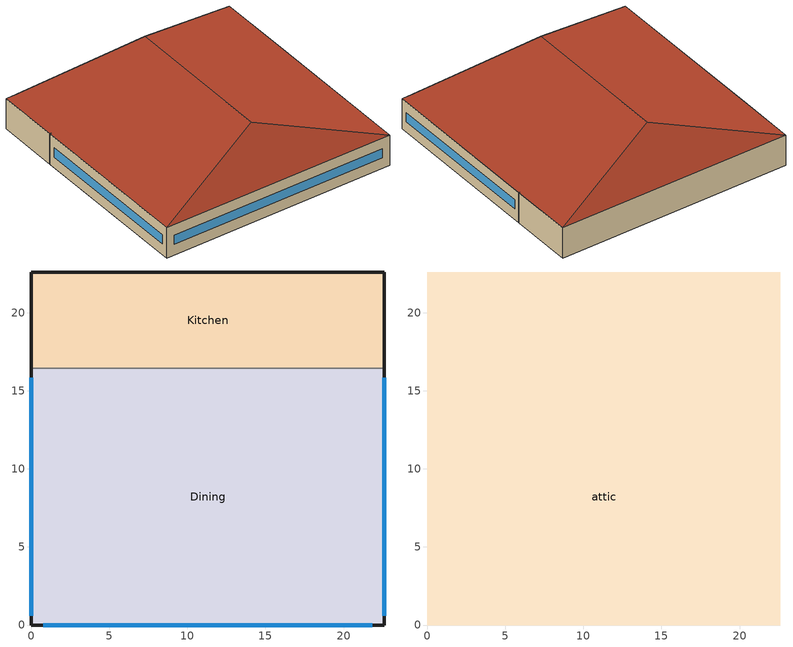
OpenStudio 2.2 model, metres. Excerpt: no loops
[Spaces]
Kitchen
 floor ground: 22.61,22.61 22.61,16.44 0,16.44 0,22.61 z0
 wall outside: 22.61,16.44 22.61,22.61 0,22.61 0,16.44 z0:3.05
 wall to Dining: 0,16.44 22.61,16.44 z0:3.05
Dining
 floor ground: 22.61,16.44 22.61,0 0,0 0,16.44 z0
 wall outside: 0,16.44 0,0 22.61,0 22.61,16.44 z0:3.05
 window: 0,15.84 0,0.6 / 22.61,0.6 22.61,15.84 / 0.75,0 21.86,0 z1.07:1.98
attic
 floor to Dining: 22.61,16.44 22.61,0 0,0 0,16.44 z3.05
 floor to Kitchen: 22.61,22.61 22.61,16.44 0,16.44 0,22.61 z3.05
 roof outside: 11.3,18.84,6.82 22.61,22.61,3.05 0,22.61,3.05; 11.3,3.77,6.82 0,0,3.05 22.61,0,3.05; 11.3,18.84,6.82 0,22.61,3.05 0,0,3.05 11.3,3.77,6.82; 11.3,3.77,6.82 22.61,0,3.05 22.61,22.61,3.05 11.3,18.84,6.82
[Site]
Miami Intl Ap_FL_USA: Latitude {deg}=25.82; Longitude {deg}=-80.3; Time Zone {hr}=-5; Elevation {m}=11; Terrain=City
[Building]
-FullServiceRestaurant-ASHRAE 169-2006-1A created: 2017-11-09 21:39:29 +0000: North Axis {deg}=0; Default Construction Set=DOE Ref 1980-2004 - FullSrvRest - ASHRAE 169-2006-1A; Standards Number of Stories=1; Standards Number of Above Ground Stories=0; Standards Building Type=FullServiceRestaurant
[Site:WaterMainsTemperature]
Calculation Method=Correlation; Annual Average Outdoor Air Temperature {C}=24.4917; Maximum Difference In Monthly Average Outdoor Air Temperatures {deltaC}=8.7
[SizingPeriod:DesignDay] Barometric Pressure {Pa}=101193; Sky Clearness=0; Rain Indicator=0; Snow Indicator=0; Day of Month=21; Daylight Saving Time Indicator=0; Humidity Indicating Type=Wetbulb; Dry-Bulb Temperature Range Modifier Type=DefaultMultipliers
Name | Maximum Dry-Bulb Temperature {C} | Daily Dry-Bulb Temperature Range {deltaC} | Humidity Indicating Conditions at Maximum Dry-Bulb | Wind Speed {m/s} | Wind Direction {deg} | Month | Day Type | Solar Model Indicator | ASHRAE Taub | ASHRAE Taud
Miami Intl Ap Ann Clg .4% Condns DB=>MWB | 33.2 | 6.7 | 25.3 | 4.5 | 140 | 7 | SummerDesignDay | ASHRAETau | 0.528 | 1.905
Miami Intl Ap Ann Htg 99.6% Condns DB | 8.7 | 0 | 8.7 | 3.8 | 340 | 1 | WinterDesignDay | ASHRAEClearSky
[Site:GroundTemperature:BuildingSurface]
22.509, 22.645, 22.781, 22.956, 23.052, 23.08, 23.116, 23.108, 23.133, 23.139, 23.077, 22.913
[ClimateZones]
Climate Zone Value 1=1A
[Material:NoMass] Thermal Absorptance=0.9; Solar Absorptance=0.7
Name | Roughness | Thermal Resistance {m2-K/W} | Visible Absorptance
CP02 CARPET PAD | VeryRough | 0.21648 | 0.8
Typical Insulation R-11.88 | Smooth | 2.09205 | 0.7
Typical Carpet Pad | Smooth | 0.21648 | 0.8
Typical Insulation | Smooth | 0.0282222 | 0.7
[Material]
Name | Roughness | Thickness {m} | Conductivity {W/m-K} | Density {kg/m3} | Specific Heat {J/kg-K} | Thermal Absorptance | Solar Absorptance | Visible Absorptance
100mm Normalweight concrete floor | MediumSmooth | 0.1016 | 2.31 | 2322 | 832
G01 13mm gypsum board | Smooth | 0.0127 | 0.16 | 800 | 1090 | 0.9 | 0.7 | 0.5
4 in. Normalweight Concrete Floor | MediumRough | 0.1016 | 2.31 | 2322 | 832 | 0.9 | 0.7 | 0.7
25mm Stucco | Smooth | 0.0254 | 0.72 | 1856 | 840 | 0.9 | 0.7 | 0.7
5/8 in. Gypsum Board | MediumSmooth | 0.0159 | 0.16 | 800 | 1090 | 0.9 | 0.7 | 0.7
6 in. Normalweight Concrete Floor | MediumRough | 0.1524 | 2.31 | 2322 | 832 | 0.9 | 0.7 | 0.7
8 in. Concrete Block Basement Wall | MediumRough | 0.2032 | 1.326 | 1842 | 912 | 0.9 | 0.7 | 0.7
F08 Metal surface | Smooth | 0.0008 | 45.28 | 7824 | 500 | 0.9 | 0.7 | 0.7
G05 25mm wood | MediumSmooth | 0.0254 | 0.15 | 608 | 1630 | 0.9 | 0.5 | 0.5
Std Wood 6inch | MediumSmooth | 0.15 | 0.12 | 540 | 1210 | 0.9 | 0.7 | 0.7
[Construction]
Typical Insulated Exterior Mass Floor: Typical Insulation R-11.88, 4 in. Normalweight Concrete Floor, Typical Carpet Pad
Typical Insulated Steel Framed Exterior Wall: 25mm Stucco, 5/8 in. Gypsum Board, Typical Insulation R-11.88, 5/8 in. Gypsum Board
Typical Wood Joist Attic Floor R-13.51: 5/8 in. Gypsum Board, Typical Insulation R-11.88
Typical Interior Floor: 100mm Normalweight concrete floor, CP02 CARPET PAD
Typical Interior Wall: G01 13mm gypsum board, G01 13mm gypsum board
Typical Interior Ceiling: CP02 CARPET PAD, 100mm Normalweight concrete floor
ext-slab: 6 in. Normalweight Concrete Floor
Typical Insulated Basement Mass Wall: 8 in. Concrete Block Basement Wall
U 1.22 SHGC 0.25 Simple Glazing Window: U 1.22 SHGC 0.25 Simple Glazing
Typical Insulated Metal Door: F08 Metal surface, Typical Insulation
Typical Overhead Door: Typical Insulation
Typical Interior Window: Clear 3mm
Typical Interior Door; Typical Interior Partition: G05 25mm wood
InteriorFurnishings: Std Wood 6inch
[DefaultConstructionSet]
DOE Ref 1980-2004 - FullSrvRest - ASHRAE 169-2006-1A: Default Exterior Surface Constructions=Default Surface Constructions 1; Default Interior Surface Constructions=Default Surface Constructions 2; Default Ground Contact Surface Constructions=Default Surface Constructions 3; Default Exterior SubSurface Constructions=Default Sub Surface Constructions 1; Default Interior SubSurface Constructions=Default Sub Surface Constructions 2; Interior Partition Construction=Typical Interior Partition
[DefaultSurfaceConstructions]
Name | Floor Construction | Wall Construction | Roof Ceiling Construction
Default Surface Constructions 1 | Typical Insulated Exterior Mass Floor | Typical Insulated Steel Framed Exterior Wall | Typical Wood Joist Attic Floor R-13.51
Default Surface Constructions 2 | Typical Interior Floor | Typical Interior Wall | Typical Interior Ceiling
Default Surface Constructions 3 | ext-slab | Typical Insulated Basement Mass Wall
[DefaultSubSurfaceConstructions]
Name | Fixed Window Construction | Operable Window Construction | Door Construction | Overhead Door Construction | Tubular Daylight Dome Construction | Tubular Daylight Diffuser Construction
Default Sub Surface Constructions 1 | U 1.22 SHGC 0.25 Simple Glazing Window | U 1.22 SHGC 0.25 Simple Glazing Window | Typical Insulated Metal Door | Typical Overhead Door | Typical Interior Window | Typical Interior Window
Default Sub Surface Constructions 2 | Typical Interior Window | Typical Interior Window | Typical Interior Door
[WindowMaterial:SimpleGlazingSystem]
U 1.22 SHGC 0.25 Simple Glazing: U-Factor {W/m2-K}=6.92748; Solar Heat Gain Coefficient=0.25; Visible Transmittance=0.11
[WindowMaterial:Glazing]
Clear 3mm: Optical Data Type=SpectralAverage; Thickness {m}=0.003; Solar Transmittance at Normal Incidence=0.837; Front Side Solar Reflectance at Normal Incidence=0.075; Back Side Solar Reflectance at Normal Incidence=0.075; Visible Transmittance at Normal Incidence=0.898; Front Side Visible Reflectance at Normal Incidence=0.081; Back Side Visible Reflectance at Normal Incidence=0.081; Infrared Transmittance at Normal Incidence=0; Front Side Infrared Hemispherical Emissivity=0.84; Back Side Infrared Hemispherical Emissivity=0.84; Conductivity {W/m-K}=0.9; Dirt Correction Factor for Solar and Visible Transmittance=1; Solar Diffusing=No
[Space]
Name | Space Type | Building Story | Thermal Zone | Part of Total Floor Area
Kitchen | FullServiceRestaurant Kitchen | Building Story 1 | Kitchen ZN | Yes
Dining | FullServiceRestaurant Dining | Building Story 1 | Dining ZN | Yes
attic | FullServiceRestaurant Attic | Building Story 2 | attic ZN | No
[BuildingStory]
Name | Nominal Z Coordinate {m}
Building Story 1 | 0
Building Story 2 | 3.0488
[SpaceType] Standards Building Type=FullServiceRestaurant
Name | Default Schedule Set | Design Specification Outdoor Air Object | Standards Space Type
FullServiceRestaurant Dining | FullServiceRestaurant Dining Schedule Set | FullServiceRestaurant Dining Ventilation | Dining
FullServiceRestaurant Kitchen | FullServiceRestaurant Kitchen Schedule Set | FullServiceRestaurant Kitchen Ventilation | Kitchen
FullServiceRestaurant Attic | FullServiceRestaurant Attic Schedule Set | FullServiceRestaurant Attic Ventilation | Attic
[DesignSpecification:OutdoorAir] Outdoor Air Flow per Person {m3/s-person}=0; Outdoor Air Flow Air Changes per Hour {1/hr}=0
Name | Outdoor Air Flow per Floor Area {m3/s-m2} | Outdoor Air Method | Outdoor Air Flow Rate {m3/s}
FullServiceRestaurant Attic Ventilation | 0
FullServiceRestaurant Dining Ventilation | 0.0068072 | Sum | 0
FullServiceRestaurant Kitchen Ventilation | 0 | Sum | 0
[SpaceInfiltration:DesignFlowRate] Constant Term Coefficient=1; Temperature Term Coefficient=0; Velocity Term Coefficient=0; Velocity Squared Term Coefficient=0
Name | Space or SpaceType | Design Flow Rate Calculation Method | Air Changes per Hour {1/hr} | Flow per Exterior Surface Area {m3/s-m2}
FullServiceRestaurant Attic Infiltration | FullServiceRestaurant Attic | AirChanges/Hour | 1
FullServiceRestaurant Dining Infiltration | FullServiceRestaurant Dining | Flow/ExteriorWallArea |  | 0.00113284
FullServiceRestaurant Kitchen Infiltration | FullServiceRestaurant Kitchen | Flow/ExteriorWallArea |  | 0.00113284
[DefaultScheduleSet]
Name | Infiltration Schedule | Number of People Schedule | People Activity Level Schedule | Lighting Schedule | Electric Equipment Schedule | Gas Equipment Schedule
FullServiceRestaurant Attic Schedule Set | Always On
FullServiceRestaurant Dining Schedule Set | FullServiceRestaurant Infil Half On | FullServiceRestaurant Bldg Occ | FullServiceRestaurant Activity | FullServiceRestaurant Bldg Light | FullServiceRestaurant Bldg Equip
FullServiceRestaurant Kitchen Schedule Set | FullServiceRestaurant Infil Half On | FullServiceRestaurant Bldg Occ | FullServiceRestaurant Activity | FullServiceRestaurant Bldg Light | FullServiceRestaurant Bldg Equip | FullServiceRestaurant Gas Equip
[ThermostatSetpoint:DualSetpoint]
Name | Heating Setpoint Temperature Schedule | Cooling Setpoint Temperature Schedule
FullServiceRestaurant Attic Thermostat 1
FullServiceRestaurant Dining Thermostat 1 | FullServiceRestaurant HtgSetp | FullServiceRestaurant ClgSetp
FullServiceRestaurant Kitchen Thermostat 1 | FullServiceRestaurant HtgSetp Kitchen | FullServiceRestaurant ClgSetp Kitchen
[People:Definition] Number of People Calculation Method=People/Area; Fraction Radiant=0.3
Name | People per Space Floor Area {person/m2}
FullServiceRestaurant Dining People Definition | 0.721182
FullServiceRestaurant Kitchen People Definition | 0.0538196
[People] Work Efficiency Schedule=Work Efficiency Schedule; Clothing Insulation Schedule=Clothing Schedule; Air Velocity Schedule=Air Velocity Schedule
Name | People Definition | Space or SpaceType
FullServiceRestaurant Dining People | FullServiceRestaurant Dining People Definition | FullServiceRestaurant Dining
FullServiceRestaurant Kitchen People | FullServiceRestaurant Kitchen People Definition | FullServiceRestaurant Kitchen
[Lights:Definition] Design Level Calculation Method=Watts/Area; Fraction Radiant=0.7; Fraction Visible=0.2
Name | Watts per Space Floor Area {W/m2}
FullServiceRestaurant Dining Lights Definition | 27.3403
FullServiceRestaurant Kitchen Lights Definition | 16.3611
[Lights]
Name | Lights Definition | Space or SpaceType
FullServiceRestaurant Dining Lights | FullServiceRestaurant Dining Lights Definition | FullServiceRestaurant Dining
FullServiceRestaurant Kitchen Lights | FullServiceRestaurant Kitchen Lights Definition | FullServiceRestaurant Kitchen
[ElectricEquipment:Definition]
Name | Design Level Calculation Method | Watts per Space Floor Area {W/m2} | Fraction Latent | Fraction Radiant | Fraction Lost | Design Level {W}
FullServiceRestaurant Dining Elec Equip Definition | Watts/Area | 60.2779 | 0.25 | 0.3
FullServiceRestaurant Kitchen Elec Equip Definition | Watts/Area | 376.737 | 0.25 | 0.3 | 0.2
Kitchen Electric Equipment Definition1 | EquipmentLevel |  | 0 | 0 | 1 | 699
[ElectricEquipment]
Name | Electric Equipment Definition | Space or SpaceType | Schedule
FullServiceRestaurant Dining Elec Equip | FullServiceRestaurant Dining Elec Equip Definition | FullServiceRestaurant Dining
FullServiceRestaurant Kitchen Elec Equip | FullServiceRestaurant Kitchen Elec Equip Definition | FullServiceRestaurant Kitchen
Kitchen_ExhFan_Equip | Kitchen Electric Equipment Definition1 | FullServiceRestaurant Kitchen | RestaurantSitDown Kitchen_Exhaust_SCH
[GasEquipment:Definition]
FullServiceRestaurant Kitchen Gas Equip Definition: Design Level Calculation Method=Watts/Area; Watts per Space Floor Area {W/m2}=1194.8; Fraction Latent=0.1; Fraction Radiant=0.2; Fraction Lost=0.7
[GasEquipment]
FullServiceRestaurant Kitchen Gas Equip: Gas Equipment Definition=FullServiceRestaurant Kitchen Gas Equip Definition; Space or SpaceType=FullServiceRestaurant Kitchen
[InternalMass:Definition]
Internal Mass Definition 1: Construction=InteriorFurnishings; Design Level Calculation Method=SurfaceArea/Area; Surface Area per Space Floor Area=2
[InternalMass] Internal Mass Definition=Internal Mass Definition 1
Name | Space or SpaceType
Dining Mass; Dining Mass 1 | Dining
Kitchen Mass; Kitchen Mass 1; Kitchen Mass 2; Kitchen Mass 3 | Kitchen
[ThermalZone] Use Ideal Air Loads=No
Name | Thermostat
attic ZN | FullServiceRestaurant Attic Thermostat 1
Dining ZN | FullServiceRestaurant Dining Thermostat 1
Kitchen ZN | FullServiceRestaurant Kitchen Thermostat 1
[Sizing:Zone]
attic ZN: Zone Cooling Design Supply Air Temperature Input Method=SupplyAirTemperature; Zone Cooling Design Supply Air Temperature {C}=14; Zone Cooling Design Supply Air Temperature Difference {deltaC}=11.11; Zone Heating Design Supply Air Temperature Input Method=SupplyAirTemperature; Zone Heating Design Supply Air Temperature {C}=40; Zone Heating Design Supply Air Temperature Difference {deltaC}=11.11; Zone Cooling Design Supply Air Humidity Ratio {kg-H2O/kg-air}=0.0085; Zone Heating Design Supply Air Humidity Ratio {kg-H2O/kg-air}=0.008; Cooling Design Air Flow Method=DesignDay; Heating Design Air Flow Method=DesignDay; Account for Dedicated Outdoor Air System=No; Dedicated Outdoor Air System Control Strategy=NeutralSupplyAir; Dedicated Outdoor Air Low Setpoint Temperature for Design {C}=autosize; Dedicated Outdoor Air High Setpoint Temperature for Design {C}=autosize
[Refrigeration:Compressor] Rated Return Gas Temperature {C}=18.3; Rated Subcooling {deltaC}=0
Name | Refrigeration Compressor Power Curve | Refrigeration Compressor Capacity Curve
Refrigeration Compressor 1 | Refrigeration Compressor Power Curve | Refrigeration Compressor Capacity Curve
Refrigeration Compressor 2 | Refrigeration Compressor Power Curve 1 | Refrigeration Compressor Capacity Curve 1
[ZoneMixing]
Zone Mixing 1: Zone=Kitchen ZN; Schedule=RestaurantSitDown Hours_of_operation; Design Flow Rate Calculation Method=Flow/Zone; Design Flow Rate {m3/s}=1.828; Source Zone=Dining ZN; Delta Temperature {deltaC}=0
[Exterior:Lights:Definition]
NonDimming Exterior Lights Def: Design Level {W}=5081
[Exterior:Lights]
NonDimming Exterior Lights Def: Exterior Lights Definition=NonDimming Exterior Lights Def; Schedule=RestaurantSitDown Exterior_Lgt_ALWAYS_ON; Control Option=AstronomicalClock
[Schedule:Ruleset]
Name | Default Day Schedule | Summer Design Day Schedule | Winter Design Day Schedule
Always On | Always On Default
Clothing Schedule | Clothing Schedule Default Winter Clothes
Air Velocity Schedule | Air Velocity Schedule Default
Work Efficiency Schedule | Work Efficiency Schedule Default
FullServiceRestaurant Bldg Occ | FullServiceRestaurant Bldg Occ Default | FullServiceRestaurant Bldg Occ Summer Design Day | FullServiceRestaurant Bldg Occ Winter Design Day
FullServiceRestaurant Activity | FullServiceRestaurant Activity Default | FullServiceRestaurant Activity Summer Design Day | FullServiceRestaurant Activity Winter Design Day
FullServiceRestaurant Bldg Light | FullServiceRestaurant Bldg Light Default | FullServiceRestaurant Bldg Light Summer Design Day | FullServiceRestaurant Bldg Light Winter Design Day
FullServiceRestaurant Bldg Equip | FullServiceRestaurant Bldg Equip Default | FullServiceRestaurant Bldg Equip Summer Design Day | FullServiceRestaurant Bldg Equip Winter Design Day
FullServiceRestaurant Infil Half On | FullServiceRestaurant Infil Half On Default | FullServiceRestaurant Infil Half On Summer Design Day | FullServiceRestaurant Infil Half On Winter Design Day
FullServiceRestaurant HtgSetp | FullServiceRestaurant HtgSetp Default | FullServiceRestaurant HtgSetp Summer Design Day | FullServiceRestaurant HtgSetp Winter Design Day
FullServiceRestaurant ClgSetp | FullServiceRestaurant ClgSetp Default | FullServiceRestaurant ClgSetp Summer Design Day | FullServiceRestaurant ClgSetp Winter Design Day
FullServiceRestaurant Gas Equip | FullServiceRestaurant Gas Equip Default | FullServiceRestaurant Gas Equip Summer Design Day | FullServiceRestaurant Gas Equip Winter Design Day
FullServiceRestaurant HtgSetp Kitchen | FullServiceRestaurant HtgSetp Kitchen Default | FullServiceRestaurant HtgSetp Kitchen Summer Design Day | FullServiceRestaurant HtgSetp Kitchen Winter Design Day
FullServiceRestaurant ClgSetp Kitchen | FullServiceRestaurant ClgSetp Kitchen Default | FullServiceRestaurant ClgSetp Kitchen Summer Design Day | FullServiceRestaurant ClgSetp Kitchen Winter Design Day
RestaurantSitDown Kitchen_Exhaust_SCH | RestaurantSitDown Kitchen_Exhaust_SCH Default | RestaurantSitDown Kitchen_Exhaust_SCH Summer Design Day | RestaurantSitDown Kitchen_Exhaust_SCH Winter Design Day
RestaurantSitDown Hours_of_operation | RestaurantSitDown Hours_of_operation Default | RestaurantSitDown Hours_of_operation Summer Design Day | RestaurantSitDown Hours_of_operation Winter Design Day
RestaurantSitDown Exterior_Lgt_ALWAYS_ON | RestaurantSitDown Exterior_Lgt_ALWAYS_ON Default | RestaurantSitDown Exterior_Lgt_ALWAYS_ON Summer Design Day | RestaurantSitDown Exterior_Lgt_ALWAYS_ON Winter Design Day
[Schedule:Day]
Always On Default; Clothing Schedule Default Winter Clothes; FullServiceRestaurant Bldg Occ Summer Design Day; FullServiceRestaurant Bldg Light Summer Design Day; RestaurantSitDown Exterior_Lgt_ALWAYS_ON Default; RestaurantSitDown Exterior_Lgt_ALWAYS_ON Winter Design Day; RestaurantSitDown Exterior_Lgt_ALWAYS_ON Summer Design Day: 24, 0, 1
Clothing Schedule Summer Clothes: 24, 0, 0.5
Air Velocity Schedule Default: 24, 0, 0.2
Work Efficiency Schedule Default; FullServiceRestaurant Bldg Occ Winter Design Day; FullServiceRestaurant Bldg Light Winter Design Day; FullServiceRestaurant Bldg Equip Winter Design Day; FullServiceRestaurant Gas Equip Winter Design Day: 24, 0, 0
FullServiceRestaurant Bldg Occ Default: 1, 0, 0.05, 5, 0, 0, 6, 0, 0.05, 7, 0, 0.1, 10, 0, 0.4, 11, 0, 0.2, 12, 0, 0.5, 13, 0, 0.8, 14, 0, 0.7, 15, 0, 0.4, 16, 0, 0.2, 17, 0, 0.25, 18, 0, 0.5, 21, 0, 0.8, 22, 0, 0.5, 23, 0, 0.35, 24, 0, 0.2
FullServiceRestaurant Bldg Occ Sat Day: 1, 0, 0.05, 6, 0, 0, 7, 0, 0.05, 9, 0, 0.5, 10, 0, 0.4, 11, 0, 0.2, 12, 0, 0.45, 14, 0, 0.5, 15, 0, 0.35, 18, 0, 0.3, 19, 0, 0.7, 20, 0, 0.9, 21, 0, 0.7, 22, 0, 0.65, 23, 0, 0.55, 24, 0, 0.35
FullServiceRestaurant Bldg Occ Sun Day: 1, 0, 0.05, 6, 0, 0, 7, 0, 0.05, 9, 0, 0.5, 11, 0, 0.2, 12, 0, 0.3, 14, 0, 0.5, 15, 0, 0.3, 16, 0, 0.2, 17, 0, 0.25, 18, 0, 0.35, 19, 0, 0.55, 20, 0, 0.65, 21, 0, 0.7, 22, 0, 0.35, 24, 0, 0.2
FullServiceRestaurant Activity Default; FullServiceRestaurant Activity Winter Design Day; FullServiceRestaurant Activity Summer Design Day: 24, 0, 120
FullServiceRestaurant Bldg Light Default: 1, 0, 0.45, 5, 0, 0.15, 6, 0, 0.45, 24, 0, 0.9
FullServiceRestaurant Bldg Equip Default; FullServiceRestaurant Bldg Equip Default|Sun|Wkdy Day: 6, 0, 0.1, 7, 0, 0.25, 9, 0, 0.35, 10, 0, 0.25, 13, 0, 0.35, 16, 0, 0.25, 19, 0, 0.35, 24, 0, 0.25
FullServiceRestaurant Bldg Equip Summer Design Day: 24, 0, 0.35
FullServiceRestaurant Infil Half On Default; FullServiceRestaurant Infil Half On Winter Design Day; FullServiceRestaurant Infil Half On Summer Design Day; FullServiceRestaurant Infil Half On Default|WntrDsn|SmrDsn|Sun|Sat Day: 5, 0, 1, 24, 0, 0.5
FullServiceRestaurant HtgSetp Default: 1, 0, 21, 5, 0, 15.6, 24, 0, 21
FullServiceRestaurant HtgSetp Summer Design Day; FullServiceRestaurant HtgSetp Kitchen Summer Design Day: 24, 0, 15.6
FullServiceRestaurant HtgSetp Winter Design Day: 24, 0, 21
FullServiceRestaurant ClgSetp Default; FullServiceRestaurant ClgSetp Summer Design Day: 1, 0, 24, 5, 0, 30, 24, 0, 24
FullServiceRestaurant ClgSetp Winter Design Day; FullServiceRestaurant ClgSetp Kitchen Winter Design Day: 24, 0, 30
FullServiceRestaurant Gas Equip Default; FullServiceRestaurant Gas Equip Default|Sun Day: 5, 0, 0.02, 6, 0, 0.05, 7, 0, 0.1, 8, 0, 0.15, 9, 0, 0.2, 10, 0, 0.15, 13, 0, 0.25, 14, 0, 0.2, 15, 0, 0.15, 16, 0, 0.2, 19, 0, 0.3, 21, 0, 0.2, 22, 0, 0.15, 23, 0, 0.1, 24, 0, 0.05
FullServiceRestaurant Gas Equip Summer Design Day: 24, 0, 0.25
FullServiceRestaurant HtgSetp Kitchen Default: 1, 0, 19, 5, 0, 15.6, 24, 0, 19
FullServiceRestaurant HtgSetp Kitchen Winter Design Day: 24, 0, 19
FullServiceRestaurant ClgSetp Kitchen Default; FullServiceRestaurant ClgSetp Kitchen Summer Design Day: 1, 0, 26, 5, 0, 30, 24, 0, 26
RestaurantSitDown Kitchen_Exhaust_SCH Default; RestaurantSitDown Kitchen_Exhaust_SCH Winter Design Day; RestaurantSitDown Kitchen_Exhaust_SCH Summer Design Day; RestaurantSitDown Kitchen_Exhaust_SCH Default|WntrDsn|SmrDsn|Sun|Wkdy Day; RestaurantSitDown Hours_of_operation Default; RestaurantSitDown Hours_of_operation Winter Design Day; RestaurantSitDown Hours_of_operation Summer Design Day; RestaurantSitDown Hours_of_operation Default|WntrDsn|SmrDsn|Sun|Wkdy Day: 1, 0, 1, 5, 0, 0, 24, 0, 1
[Schedule:Rule] Date Specification Type=DateRange; Start Day=1
Name | Schedule Ruleset | Rule Order | Day Schedule | Start Month | End Month | End Day | Apply Saturday | Apply Sunday | Apply Monday | Apply Tuesday | Apply Wednesday | Apply Thursday | Apply Friday
Schedule Rule 1 | Clothing Schedule | 0 | Clothing Schedule Summer Clothes | 5 | 9 | 30
Schedule Rule 2 | FullServiceRestaurant Bldg Occ | 1 | FullServiceRestaurant Bldg Occ Sat Day | 1 | 12 | 31 | Yes
Schedule Rule 3 | FullServiceRestaurant Bldg Occ | 0 | FullServiceRestaurant Bldg Occ Sun Day | 1 | 12 | 31 |  | Yes
Schedule Rule 4 | FullServiceRestaurant Bldg Equip | 0 | FullServiceRestaurant Bldg Equip Default|Sun|Wkdy Day | 1 | 12 | 31 |  | Yes | Yes | Yes | Yes | Yes | Yes
Schedule Rule 5 | FullServiceRestaurant Infil Half On | 0 | FullServiceRestaurant Infil Half On Default|WntrDsn|SmrDsn|Sun|Sat Day | 1 | 12 | 31 | Yes | Yes
Schedule Rule 6 | FullServiceRestaurant Gas Equip | 0 | FullServiceRestaurant Gas Equip Default|Sun Day | 1 | 12 | 31 |  | Yes
Schedule Rule 10 | RestaurantSitDown Kitchen_Exhaust_SCH | 0 | RestaurantSitDown Kitchen_Exhaust_SCH Default|WntrDsn|SmrDsn|Sun|Wkdy Day | 1 | 12 | 31 |  | Yes | Yes | Yes | Yes | Yes | Yes
Schedule Rule 11 | RestaurantSitDown Hours_of_operation | 0 | RestaurantSitDown Hours_of_operation Default|WntrDsn|SmrDsn|Sun|Wkdy Day | 1 | 12 | 31 |  | Yes | Yes | Yes | Yes | Yes | Yes
[Curve:Bicubic] Minimum Value of x=-23.3; Maximum Value of x=7.2; Minimum Value of y=10; Maximum Value of y=60; Input Unit Type for X=Temperature; Input Unit Type for Y=Temperature
Name | Coefficient1 Constant | Coefficient2 x | Coefficient3 x**2 | Coefficient4 y | Coefficient5 y**2 | Coefficient6 x*y | Coefficient7 x**3 | Coefficient8 y**3 | Coefficient9 x**2*y | Coefficient10 x*y**2 | Output Unit Type
Refrigeration Compressor Power Curve; Refrigeration Compressor Power Curve 1 | 4451.46 | -166.108 | -5.35664 | 263.553 | -0.958849 | 8.09252 | -0.0239354 | 0.000633306 | 0.0778798 | -0.0167386 | Power
Refrigeration Compressor Capacity Curve; Refrigeration Compressor Capacity Curve 1 | 83249.9 | 3147.96 | 44.9276 | -1035.51 | 3.74692 | -37.3907 | 0.179897 | -0.0199971 | -0.481641 | 0.0428673 | Capacity
